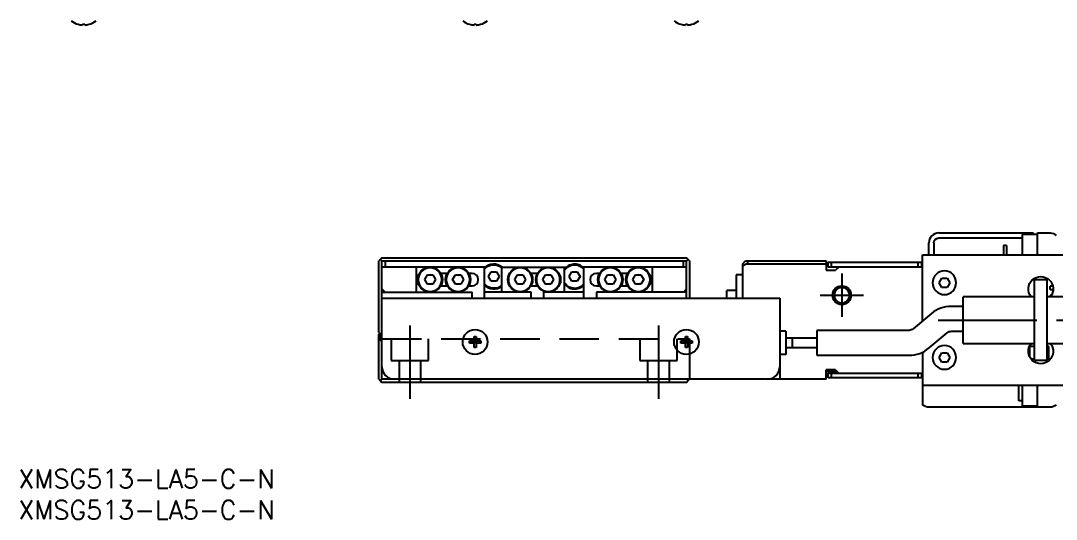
# Model space of a CAD drawing. Extents: x 0 to 586, y -8 to 203.
# Drawn here: x 0.4 to 167, y -8 to 72.1 of the extents above; entities that cross this region are included whole.
import ezdxf

# ---------------------------------------------------------------- set-up
doc = ezdxf.new("R2010")
doc.units = 0
doc.header["$LTSCALE"] = 0.5
doc.linetypes.add('CENTER', pattern=[50.8, 31.75, -6.35, 6.35, -6.35])
doc.linetypes.add('DASHED', pattern=[19.05, 12.7, -6.35])
for name, color, linetype in [('MSM_CENTER', 1, 'CENTER'), ('MSM_CONTINUOUS', 7, 'CONTINUOUS'), ('MSM_DASHED', 4, 'DASHED'), ('MSM_NARROW', 5, 'CONTINUOUS'), ('MSM_PART_NUMBER', 7, 'CONTINUOUS')]:
    doc.layers.add(name, color=color, linetype=linetype)
doc.styles.get("Standard").update_dxf_attribs({"font": 'txt.shx', "height": 1, "bigfont": 'bigfont.shx'})

# ---------------------------------------------------------------- blocks, each defined once
blk = doc.blocks.new('*U2')
at = {"layer": 'MSM_PART_NUMBER'}
blk.add_text('XMSG513-LA5-C-N', height=3, dxfattribs=at).set_placement((0, -3))
blk = doc.blocks.new('*U3')
at = {"layer": 'MSM_PART_NUMBER'}
blk.add_text('XMSG513-LA5-C-N', height=3, dxfattribs=at).set_placement((0, -8))

msp = doc.modelspace()

# ---------------------------------------------------------------- linework, layer by layer
at = {"layer": 'MSM_CENTER'}
for p, q in [((132.5, 31.5), (132.5, 24.5)), ((129, 28), (136, 28)), ((148, 24), (288, 24)), ((63, 23.13), (63, 11.33)), ((103, 23.13), (103, 11.33))]:
    msp.add_line(p, q, dxfattribs=at)
at = {"layer": 'MSM_CONTINUOUS'}
for p, q in [((9.61, 71.53), (9.61, 71.53)), ((10.32, 71.53), (10.68, 71.53)), ((10.32, 71.41), (10.32, 71.53)), ((10.68, 71.53), (10.68, 71.41)), ((11.39, 71.53), (11.39, 71.53)), ((72.61, 71.53), (72.61, 71.53)), ((73.32, 71.41), (73.32, 71.53)), ((73.32, 71.53), (73.68, 71.53)), ((73.68, 71.53), (73.68, 71.41)), ((74.39, 71.53), (74.39, 71.53)), ((106.61, 71.53), (106.61, 71.53)), ((107.32, 71.41), (107.32, 71.53)), ((107.32, 71.53), (107.68, 71.53)), ((107.68, 71.53), (107.68, 71.41)), ((108.39, 71.53), (108.39, 71.53)), ((148.1, 38), (163.3, 38)), ((148.1, 37.2), (161.5, 37.2)), ((161.5, 37.75), (161.5, 34.5)), ((164, 37.75), (161.5, 37.75)), ((162.8, 37.75), (162.8, 38)), ((163.3, 38), (163.3, 37.75)), ((164, 34.5), (164, 38)), ((164, 38), (166, 38)), ((146.5, 34.5), (146.5, 36.4)), ((147.3, 36.4), (147.3, 34.5)), ((158.5, 36), (158.5, 34.5)), ((159, 36), (158.5, 36)), ((159, 36), (159, 34.5)), ((58.5, 34), (58, 33.5)), ((58, 22), (58, 33.5)), ((58.5, 33.5), (58.25, 33.75)), ((58.5, 34), (107.5, 34)), ((58.5, 33.5), (107.5, 33.5)), ((58.5, 14.5), (58.5, 33.5)), ((59, 33.5), (59, 32.5)), ((107, 32.5), (107, 33.5)), ((108, 33.5), (107.5, 34)), ((107.75, 33.75), (107.5, 33.5)), ((107.5, 27.5), (107.5, 33.5)), ((108, 33.5), (108, 27.5)), ((116.5, 33), (117, 33.5)), ((117, 33.5), (130, 33.5)), ((117.61, 33.5), (117.11, 33)), ((130, 33.5), (130, 32)), ((145.5, 23.86), (145.5, 34.5)), ((145.5, 34.5), (172.5, 34.5)), ((75.18, 32.5), (58.5, 32.5)), ((64, 32.5), (64, 28.5)), ((75, 27.5), (75, 32.5)), ((75.63, 31), (76.07, 31.75)), ((76.07, 31.75), (76.93, 31.75)), ((76.93, 31.75), (77.37, 31)), ((77.8, 28.5), (77.8, 32.5)), ((77.8, 32.5), (88.18, 32.5)), ((87.8, 32.5), (87.8, 28.5)), ((88.63, 31), (89.07, 31.75)), ((89.07, 31.75), (89.93, 31.75)), ((89.93, 31.75), (90.37, 31)), ((107.5, 32.5), (90.82, 32.5)), ((91, 27.5), (91, 32.5)), ((102, 32.5), (102, 28.5)), ((116.5, 33), (116.5, 27.5)), ((117.11, 33), (116.5, 32.69)), ((130, 33), (117.11, 33)), ((130, 32), (131.5, 32)), ((130.3, 32.5), (130.3, 33.3)), ((130.3, 33.3), (145.5, 33.3)), ((145.5, 32.5), (130.3, 32.5)), ((130.8, 33.3), (130.8, 32.5)), ((132, 32.5), (131.5, 32)), ((144.8, 32.5), (144.8, 33.3)), ((145.3, 33.3), (145.3, 32.5)), ((65.38, 30.5), (65.82, 31.25)), ((65.82, 29.75), (65.38, 30.5)), ((65.82, 31.25), (66.68, 31.25)), ((66.68, 31.25), (67.12, 30.5)), ((67.12, 30.5), (66.68, 29.75)), ((69.02, 31.5), (67.98, 31.5)), ((69.88, 30.5), (70.32, 31.25)), ((70.32, 29.75), (69.88, 30.5)), ((70.32, 31.25), (71.18, 31.25)), ((71.18, 31.25), (71.62, 30.5)), ((71.62, 30.5), (71.18, 29.75)), ((73, 31.5), (72.48, 31.5)), ((76.07, 30.25), (75.63, 31)), ((76.93, 30.25), (76.07, 30.25)), ((77.37, 31), (76.93, 30.25)), ((79.88, 30.5), (80.32, 31.25)), ((80.32, 29.75), (79.88, 30.5)), ((80.32, 31.25), (81.18, 31.25)), ((81.18, 31.25), (81.62, 30.5)), ((81.62, 30.5), (81.18, 29.75)), ((83.52, 31.5), (82.48, 31.5)), ((84.38, 30.5), (84.82, 31.25)), ((84.82, 29.75), (84.38, 30.5)), ((84.82, 31.25), (85.68, 31.25)), ((85.68, 31.25), (86.12, 30.5)), ((86.12, 30.5), (85.68, 29.75)), ((89.07, 30.25), (88.63, 31)), ((89.93, 30.25), (89.07, 30.25)), ((90.37, 31), (89.93, 30.25)), ((93.52, 31.5), (93, 31.5)), ((94.38, 30.5), (94.82, 31.25)), ((94.82, 29.75), (94.38, 30.5)), ((94.82, 31.25), (95.68, 31.25)), ((95.68, 31.25), (96.12, 30.5)), ((96.12, 30.5), (95.68, 29.75)), ((98.02, 31.5), (96.98, 31.5)), ((98.88, 30.5), (99.32, 31.25)), ((99.32, 29.75), (98.88, 30.5)), ((99.32, 31.25), (100.18, 31.25)), ((100.18, 31.25), (100.62, 30.5)), ((100.62, 30.5), (100.18, 29.75)), ((116.5, 31.25), (115.5, 31.25)), ((115.5, 31.25), (115.5, 27.5)), ((148.13, 30), (148.57, 30.75)), ((148.57, 29.25), (148.13, 30)), ((148.57, 30.75), (149.43, 30.75)), ((149.43, 30.75), (149.87, 30)), ((149.87, 30), (149.43, 29.25)), ((163.5, 30.5), (165.5, 30.5)), ((163.5, 17.5), (163.5, 30.5)), ((165.5, 30.5), (165.5, 17.5)), ((59, 28.5), (58.5, 29)), ((58.5, 28.5), (73, 28.5)), ((66.68, 29.75), (65.82, 29.75)), ((67.98, 29.5), (69.02, 29.5)), ((71.18, 29.75), (70.32, 29.75)), ((72.48, 29.5), (73, 29.5)), ((73, 27.5), (73, 28.5)), ((82.5, 28.5), (75, 28.5)), ((81.18, 29.75), (80.32, 29.75)), ((82.48, 29.5), (83.52, 29.5)), ((82.5, 27.5), (82.5, 28.5)), ((84.5, 28.5), (84.5, 27.5)), ((91, 28.5), (84.5, 28.5)), ((85.68, 29.75), (84.82, 29.75)), ((93, 29.5), (93.52, 29.5)), ((93, 28.5), (93, 27.5)), ((107.5, 28.5), (93, 28.5)), ((95.68, 29.75), (94.82, 29.75)), ((96.98, 29.5), (98.02, 29.5)), ((100.18, 29.75), (99.32, 29.75)), ((107.5, 29), (107, 28.5)), ((114, 27.5), (114, 28.75)), ((115.5, 28.75), (114, 28.75)), ((149.43, 29.25), (148.57, 29.25)), ((166, 28.93), (166, 29.43)), ((166.45, 29.43), (166, 29.43)), ((166, 28.93), (166.5, 28.93)), ((58.5, 27.5), (122.5, 27.5)), ((122.5, 27.5), (122.5, 14.5)), ((152, 20.25), (152, 27.75)), ((163.5, 27.75), (152, 27.75)), ((187, 27.75), (165.5, 27.75)), ((166, 27.75), (166, 27.93)), ((166.19, 27.93), (166, 27.93)), ((146.9, 25.04), (143.97, 22.58)), ((152, 26.21), (150.11, 26.21)), ((58, 22), (58.5, 21.5)), ((58, 21.7), (58.1, 21.8)), ((58, 14.5), (58, 21.7)), ((58.1, 21.7), (58.1, 21.9)), ((58.25, 21.75), (58.5, 22)), ((123.5, 22.2), (122.5, 22.2)), ((123.5, 22.2), (123.5, 18.5)), ((128.5, 22.35), (128.5, 18.35)), ((143.33, 22.35), (128.5, 22.35)), ((146.55, 19.52), (149.47, 21.97)), ((150.11, 22.21), (152, 22.21)), ((58, 21.2), (58.5, 21.2)), ((58, 21), (58.5, 20.5)), ((58, 21), (58.5, 21)), ((58.4, 21.4), (58.5, 21.4)), ((72.61, 20.68), (73.32, 20.68)), ((72.61, 20.32), (72.61, 20.68)), ((73.32, 20.32), (72.61, 20.32)), ((73.32, 21.39), (73.68, 21.39)), ((73.32, 20.68), (73.32, 21.39)), ((73.33, 20.67), (73.32, 20.68)), ((73.33, 20.33), (73.32, 20.32)), ((73.32, 19.61), (73.32, 20.32)), ((73.33, 20.33), (73.33, 20.67)), ((73.33, 20.67), (73.67, 20.67)), ((73.67, 20.33), (73.33, 20.33)), ((73.67, 20.67), (73.68, 20.68)), ((73.67, 20.67), (73.67, 20.33)), ((73.67, 20.33), (73.68, 20.32)), ((73.68, 21.39), (73.68, 20.68)), ((73.68, 20.68), (74.39, 20.68)), ((74.39, 20.32), (73.68, 20.32)), ((73.68, 20.32), (73.68, 19.61)), ((74.39, 20.68), (74.39, 20.32)), ((106.61, 20.32), (106.61, 20.68)), ((106.61, 20.68), (107.32, 20.68)), ((107.32, 20.32), (106.61, 20.32)), ((107.32, 21.39), (107.68, 21.39)), ((107.32, 20.68), (107.32, 21.39)), ((107.33, 20.67), (107.32, 20.68)), ((107.33, 20.33), (107.32, 20.32)), ((107.32, 19.61), (107.32, 20.32)), ((107.33, 20.33), (107.33, 20.67)), ((107.33, 20.67), (107.67, 20.67)), ((107.67, 20.33), (107.33, 20.33)), ((107.67, 20.67), (107.68, 20.68)), ((107.67, 20.67), (107.67, 20.33)), ((107.67, 20.33), (107.68, 20.32)), ((107.68, 21.39), (107.68, 20.68)), ((107.68, 20.68), (108.39, 20.68)), ((107.68, 20.32), (107.68, 19.61)), ((108.39, 20.32), (107.68, 20.32)), ((108.39, 20.68), (108.39, 20.32)), ((128.5, 21.1), (123.5, 21.1)), ((124.5, 21.1), (124.5, 19.6)), ((152, 20.25), (163.5, 20.25)), ((165.5, 20.25), (187, 20.25)), ((73.68, 19.61), (73.32, 19.61)), ((107.68, 19.61), (107.32, 19.61)), ((123.5, 18.5), (122.5, 18.5)), ((123.5, 19.6), (128.5, 19.6)), ((128.5, 18.35), (143.33, 18.35)), ((145.5, 18.84), (145.5, 10.38)), ((148.13, 18), (148.57, 18.75)), ((148.57, 18.75), (149.43, 18.75)), ((149.43, 18.75), (149.87, 18)), ((162.67, 19.78), (162.67, 18.2)), ((163.5, 19.78), (162.67, 19.78)), ((165.82, 19.78), (165.5, 19.78)), ((165.82, 17.78), (165.82, 19.78)), ((148.57, 17.25), (148.13, 18)), ((149.43, 17.25), (148.57, 17.25)), ((149.87, 18), (149.43, 17.25)), ((162.92, 17.78), (163.5, 17.78)), ((165.5, 17.5), (163.5, 17.5)), ((165.5, 17.78), (165.82, 17.78)), ((131.5, 16), (130, 16)), ((130, 14.5), (130, 16)), ((130, 15.75), (131.75, 15.75)), ((130.3, 14.7), (130.3, 15.5)), ((130.3, 15.5), (145.5, 15.5)), ((130.8, 15.5), (130.8, 14.7)), ((131.5, 16), (132, 15.5)), ((144.8, 14.7), (144.8, 15.5)), ((145.3, 15.5), (145.3, 14.7)), ((58, 14.5), (58.25, 14.25)), ((58.5, 14.5), (58.25, 14.25)), ((58.25, 14.25), (58.5, 14)), ((130, 14.5), (58.5, 14.5)), ((107.5, 14), (58.5, 14)), ((107.75, 14.25), (107.5, 14.5)), ((107.5, 14), (108, 14.5)), ((145.3, 14.7), (130.3, 14.7)), ((172.5, 13.5), (145.5, 13.5)), ((161, 11.05), (161, 13.5)), ((161.5, 13.5), (161.5, 10.25)), ((164, 10), (164, 13.5)), ((166, 10), (146.5, 10)), ((161.5, 11.05), (161, 11.05)), ((161.5, 10.25), (164, 10.25))]:
    msp.add_line(p, q, dxfattribs=at)
for centre in [(66.25, 30.5), (70.75, 30.5), (80.75, 30.5), (85.25, 30.5), (95.25, 30.5), (99.75, 30.5), (73.5, 20.5), (107.5, 20.5)]:
    msp.add_circle(centre, 2, dxfattribs=at)
at = {"layer": 'MSM_CONTINUOUS', "extrusion": (0, 0, -1)}
for centre, radius in [((-66.25, 30.5), 1.9), ((-70.75, 30.5), 1.9), ((-80.75, 30.5), 1.9), ((-85.25, 30.5), 1.9), ((-95.25, 30.5), 1.9), ((-99.75, 30.5), 1.9), ((-149, 30), 1.9), ((-132.5, 28), 1.23), ((-149, 18), 1.9)]:
    msp.add_circle(centre, radius, dxfattribs=at)
at = {"layer": 'MSM_CONTINUOUS'}
for centre, radius, start, end in [((10.5, 74.6), 3.2, 231.3178, 253.8775), ((10.5, 74.6), 3.2, 286.1225, 308.6822), ((73.5, 74.6), 3.2, 231.3178, 253.8775), ((73.5, 74.6), 3.2, 286.1225, 308.6822), ((107.5, 74.6), 3.2, 231.3178, 253.8775), ((107.5, 74.6), 3.2, 286.1225, 308.6822), ((10.5, 74.6), 3.19, 253.8933, 266.7703), ((10.5, 74.6), 3.19, 273.2297, 286.1067), ((73.5, 74.6), 3.19, 253.8933, 266.7703), ((73.5, 74.6), 3.19, 273.2297, 286.1067), ((107.5, 74.6), 3.19, 253.8933, 266.7703), ((107.5, 74.6), 3.19, 273.2297, 286.1067), ((148.1, 36.4), 1.6, 90, 180), ((76.5, 31), 2, 48.5904, 138.5904), ((89.5, 31), 2, 41.4096, 148.2117), ((73, 30.5), 1, 270, 90), ((93, 30.5), 1, 90, 270), ((76.5, 31), 2, 221.4096, 310.5416), ((89.5, 31), 2, 211.7883, 318.5904), ((150.11, 21.21), 5, 90, 130), ((58.4, 21.7), 0.3, 180, 270), ((143.33, 23.35), 5, 270, 310), ((60.5, 16.5), 2, 180, 270), ((120.5, 16.5), 2, 270, 0)]:
    msp.add_arc(centre, radius, start, end, dxfattribs=at)
at = {"layer": 'MSM_CONTINUOUS', "extrusion": (0, 0, -1)}
for centre, radius, start, end in [((-148.1, 36.4), 0.8, 0, 90), ((-166, 36.5), 1.5, 90, 131.8103), ((-76.5, 31), 1.9, 37.8636, 133.1736), ((-89.5, 31), 1.9, 26.5254, 142.1364), ((-89.5, 31), 1.9, 217.8636, 333.4747), ((-164.5, 29), 2, 321.3178, 218.6822), ((-163.2, 30.67), 0.2, 179.1937, 284.9256), ((-76.5, 31), 1.9, 226.8264, 322.1364), ((-143.33, 23.35), 1, 230, 270), ((-150.11, 21.21), 1, 50, 90), ((-164.5, 19), 2, 141.3178, 38.6822), ((-146.5, 11.5), 1.5, 270, 311.8103), ((-166, 11.5), 1.5, 228.1897, 270)]:
    msp.add_arc(centre, radius, start, end, dxfattribs=at)
at = {"layer": 'MSM_DASHED'}
for p, q in [((58.5, 21), (108, 21)), ((60, 21), (60, 17.5)), ((66, 17.5), (66, 21)), ((100, 21), (100, 17.5)), ((106, 17.5), (106, 21)), ((108, 21), (108, 14.5)), ((60, 17.5), (66, 17.5)), ((61.25, 17.5), (61.25, 14)), ((64.75, 14), (64.75, 17.5)), ((100, 17.5), (106, 17.5)), ((101.25, 17.5), (101.25, 14)), ((104.75, 14), (104.75, 17.5))]:
    msp.add_line(p, q, dxfattribs=at)
at = {"layer": 'MSM_NARROW'}
msp.add_circle((132.5, 28), 1.5, dxfattribs=at)

# ---------------------------------------------------------------- block references
at = {"layer": 'MSM_CONTINUOUS'}
for name in ['*U2', '*U3']:
    msp.add_blockref(name, (0, 0), dxfattribs=at)

doc.saveas('drawing.dxf')
